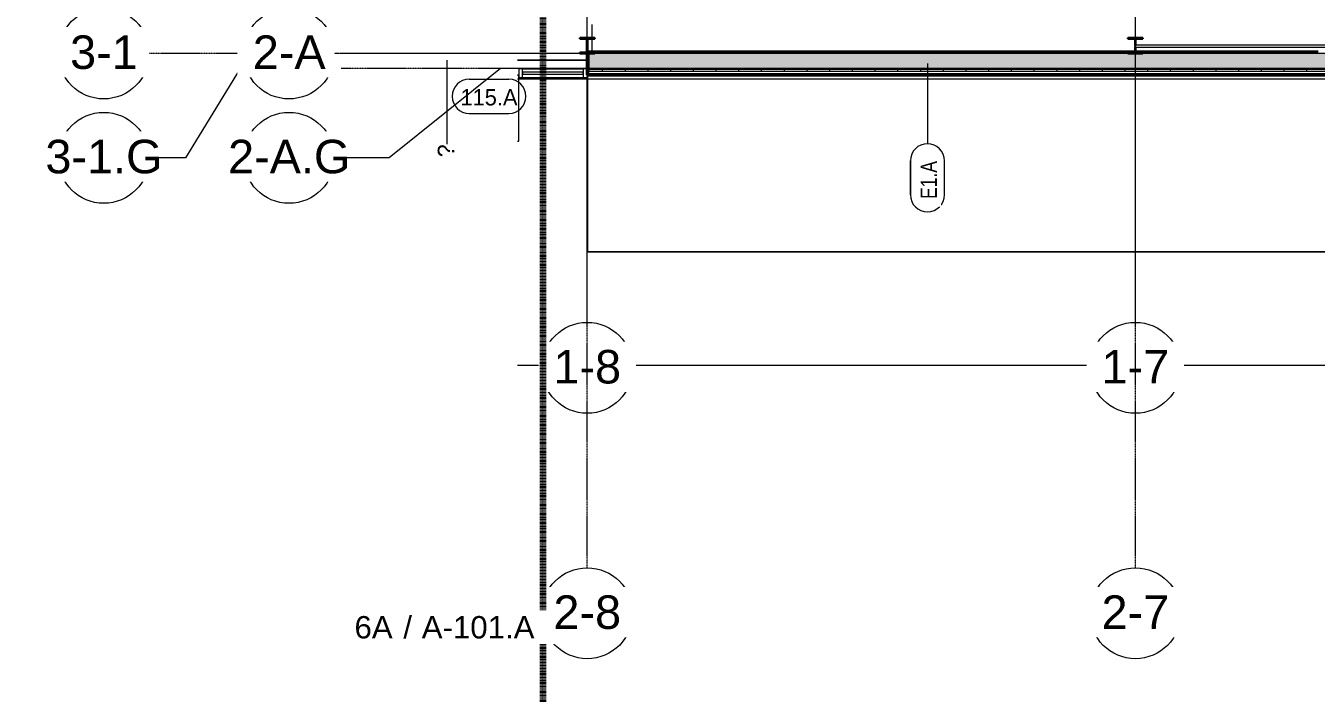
# Model space of a CAD drawing. Header units: inches. Extents: x 23906 to 26716, y -23130 to -20467.
# Drawn here: x 23947 to 24629, y -23130 to -22773 of the extents above; entities that cross this region are included whole.
import ezdxf

# ---------------------------------------------------------------- set-up
doc = ezdxf.new("R2010")
doc.units = ezdxf.units.IN
doc.header["$MEASUREMENT"] = 0
doc.linetypes.add('Dash_2_', pattern=[0.25, 0.125, -0.125])
doc.linetypes.add('Grid Line 1_2_', pattern=[0.875, 0.5, -0.125, 0.125, -0.125])
for name, color, linetype, lineweight in [('A-ANNO-MATC', 214, 'Dash_2_', 140), ('A-AREA', 32, 'Continuous', 9), ('A-DOOR', 31, 'Continuous', 13), ('A-DOOR-IDEN', 31, 'Continuous', 9), ('A-FLOR', 192, 'Continuous', 13), ('A-FLOR-IDEN', 11, 'Continuous', 9), ('A-GLAZ-CURT', 52, 'Continuous', 9), ('A-GLAZ-CWMG', 51, 'Continuous', 9), ('A-WALL', 113, 'Continuous', 13), ('A-WALL-IDEN', 211, 'Continuous', 9), ('A-WALL-PATT', 111, 'Continuous', 50), ('C-TOPO', 7, 'Continuous', 9), ('Conc', 7, 'Continuous', 20), ('G-ANNO-SYMB', 111, 'Continuous', 9), ('L-SITE-WALL', 31, 'Continuous', 13), ('S-BEAM', 12, 'Continuous', 9), ('S-COLS', 52, 'Continuous', 9), ('S-GRID', 1, 'Continuous', 9), ('S-GRID-IDEN', 1, 'Continuous', 9)]:
    doc.layers.add(name, color=color, linetype=linetype, lineweight=lineweight)
doc.styles.add('Arial', font='arial.ttf', dxfattribs={"height": 17.703593})
doc.styles.add('Arial_1', font='arial.ttf', dxfattribs={"height": 8.851796})
doc.styles.add('Arial_2', font='arial.ttf', dxfattribs={"height": 0.122942})
doc.styles.add('Arial_3', font='arial.ttf', dxfattribs={"height": 11.802395})
doc.styles.add('Century Gothic', font='GOTHIC.TTF', dxfattribs={"height": 8.622671})
doc.styles.add('Century Gothic_1', font='GOTHIC.TTF', dxfattribs={"width": 0.8, "height": 8.622671})

# ---------------------------------------------------------------- blocks, each defined once
blk = doc.blocks.new('Struct_Xcel_Sports Complex_rvt-1-Enlarged First Floor Plan _East_')
at = {"layer": 'A-FLOR', "color": 10}
blk.add_line((24244.02, -22790.8), (24207.1, -22790.8), dxfattribs=at)
at = {"layer": 'L-SITE-WALL', "color": 10}
for p, q in [((24207.1, -22790.8), (24244.02, -22790.8)), ((24207.7, -22798.8), (24207.1, -22798.8)), ((25074.08, -22798.8), (24243.77, -22798.8))]:
    blk.add_line(p, q, dxfattribs=at)
blk = doc.blocks.new('W-Wide Flange-Column - B2_E-1389165-Enlarged First Floor Plan _East_')
at = {"layer": 'S-COLS'}
h = blk.add_hatch(dxfattribs=at)
h.set_pattern_fill('FP_1', color=256, style=0, pattern_type=2)
h.set_pattern_definition([(225, (24243.89, -22783.178), (9.503515, -9.503515), []), (225, (24243.89, -22797.578), (9.503515, -9.503515), [])])
h.paths.add_polyline_path([(4, 4.13), (-4, 4.13), (-4, 3.69), (-0.84, 3.69), (-0.35, 3.49), (-0.14, 3), (-0.14, -3), (-0.35, -3.49), (-0.84, -3.69), (-4, -3.69), (-4, -4.12), (4, -4.12), (4, -3.69), (0.84, -3.69), (0.35, -3.49), (0.14, -3), (0.14, 3), (0.35, 3.49), (0.84, 3.69), (4, 3.69)], flags=0)
at = {"layer": 'S-COLS', "lineweight": 30}
for p, q in [((4, 4.13), (-4, 4.13)), ((-4, 4.13), (-4, 3.69)), ((-4, 3.69), (-0.84, 3.69)), ((-0.14, 3), (-0.14, -3)), ((0.14, -3), (0.14, 3)), ((0.84, 3.69), (4, 3.69)), ((4, 3.69), (4, 4.13)), ((-0.84, -3.69), (-4, -3.69)), ((-4, -3.69), (-4, -4.12)), ((-4, -4.12), (4, -4.12)), ((4, -3.69), (0.84, -3.69)), ((4, -4.12), (4, -3.69))]:
    blk.add_line(p, q, dxfattribs=at)
for centre, start, end in [((-0.84, 3), 0, 90), ((0.84, 3), 90, 180), ((-0.84, -3), 270, 0), ((0.84, -3), 180, 270)]:
    blk.add_arc(centre, 0.691, start, end, dxfattribs=at)
blk = doc.blocks.new('W-Wide Flange-Column - B2_E-V7-Enlarged First Floor Plan _East_')
at = {"layer": 'S-COLS'}
h = blk.add_hatch(dxfattribs=at)
h.set_pattern_fill('FP_11', color=256, style=0, pattern_type=2)
h.set_pattern_definition([(225, (24533.39, -22783.178), (9.503515, -9.503515), []), (225, (24533.39, -22797.578), (9.503515, -9.503515), [])])
h.paths.add_polyline_path([(-4, 4.13), (-4, 3.69), (-0.84, 3.69), (-0.35, 3.49), (-0.14, 3), (-0.11, 0.73), (0.09, 0.7), (0.14, 0.7), (0.14, 3), (0.35, 3.49), (0.84, 3.69), (4, 3.69), (4, 4.13), (-2.29, 4.13)], flags=0)
h.paths.add_polyline_path([(0.14, -0.17), (-0.01, -0.27), (-0.14, -0.27), (-0.14, -3), (-0.35, -3.49), (-0.84, -3.69), (-4, -3.69), (-4, -4.12), (4, -4.12), (4, -3.69), (0.84, -3.69), (0.35, -3.49), (0.14, -3), (0.14, -0.18)], flags=0)
at = {"layer": 'S-COLS', "lineweight": 30}
for p, q in [((4, 4.13), (-4, 4.13)), ((-4, 4.13), (-4, 3.69)), ((-4, 3.69), (-0.84, 3.69)), ((-0.14, 3), (-0.14, 0.73)), ((0.14, 0.64), (0.14, 3)), ((0.84, 3.69), (4, 3.69)), ((4, 3.69), (4, 4.13)), ((-0.84, -3.69), (-4, -3.69)), ((-4, -3.69), (-4, -4.12)), ((-4, -4.12), (4, -4.12)), ((-0.14, -0.27), (-0.14, -3)), ((0.14, -3), (0.14, -0.17)), ((4, -3.69), (0.84, -3.69)), ((4, -4.12), (4, -3.69))]:
    blk.add_line(p, q, dxfattribs=at)
for centre, start, end in [((-0.84, 3), 0, 90), ((0.84, 3), 90, 180), ((-0.84, -3), 270, 0), ((0.84, -3), 180, 270)]:
    blk.add_arc(centre, 0.691, start, end, dxfattribs=at)
blk = doc.blocks.new('System Panel - INSULATED LOW-E GLAZING _SEE ELEVATIONS FOR U-FACTOR_ SHGC_ _ LT_-1307209-Enlarged First Floor Plan _East_')
at = {"layer": 'A-GLAZ-CURT', "lineweight": 13}
for p, q in [((16.03125, -0.25), (-16.03125, -0.25)), ((-16.03125, -0.25), (-16.03125, -1.25)), ((-16.03125, -1.25), (16.03125, -1.25)), ((16.03125, -1.25), (16.03125, -0.25))]:
    blk.add_line(p, q, dxfattribs=at)
at = {"layer": 'A-GLAZ-CURT'}
for p, q in [((-16.03125, -1.25), (-16.03125, -0.25)), ((16.03125, -0.25), (-16.03125, -0.25)), ((-16.03125, -1.25), (16.03125, -1.25)), ((16.03125, -0.25), (16.03125, -1.25))]:
    blk.add_line(p, q, dxfattribs=at)
blk = doc.blocks.new('Door_Single_Storefront - one-1371399-Enlarged First Floor Plan _East_')
at = {"layer": 'A-DOOR'}
blk.add_line((-17.59375, 35.1875), (-17.59375, 0), dxfattribs=at)
blk.add_arc((-17.59375, 0), 35.1875, 89.02308917, 90, dxfattribs=at)
blk = doc.blocks.new('Rectangular Mullion - Exterior 2_ x 4_5_-1307206-Enlarged First Floor Plan _East_')
at = {"layer": 'A-GLAZ-CWMG'}
for p, q in [((24209.7, -22795.43), (24241.77, -22795.43)), ((24209.7, -22799.93), (24241.77, -22799.93))]:
    blk.add_line(p, q, dxfattribs=at)
blk = doc.blocks.new('Rectangular Mullion - Exterior 2_ x 4_5_-1142342-Enlarged First Floor Plan _East_')
at = {"layer": 'A-GLAZ-CWMG', "lineweight": 20}
for p, q in [((0, 3), (-2, 3)), ((-2, 3), (-2, -1.5)), ((0, -1.5), (0, 3)), ((-2, -1.5), (0, -1.5))]:
    blk.add_line(p, q, dxfattribs=at)
blk = doc.blocks.new('Rectangular Mullion - Exterior 2_ x 4_5_-1115231-Enlarged First Floor Plan _East_')
at = {"layer": 'A-GLAZ-CWMG', "lineweight": 20}
for p, q in [((-1, 3), (1, 3)), ((-1, -1.5), (-1, 3)), ((1, 3), (1, -1.5)), ((1, -1.5), (-1, -1.5))]:
    blk.add_line(p, q, dxfattribs=at)
blk = doc.blocks.new('Round Bar - 1_-1264636-Enlarged First Floor Plan _East_')
at = {"layer": 'S-BEAM'}
for p, q in [((24678.9, -22782.91), (24533.34, -22782.91)), ((24533.34, -22783.91), (24678.9, -22783.91))]:
    blk.add_line(p, q, dxfattribs=at)
for start_param, end_param in [(0, 3.141593), (3.141593, 6.283185)]:
    blk.add_ellipse((24533.34, -22783.41), major_axis=(0, 0.5), ratio=0.440323, start_param=start_param, end_param=end_param, dxfattribs=at)
blk = doc.blocks.new('Grid - Grid Head - Circle-14747-Enlarged First Floor Plan _East_')
at = {"layer": 'S-GRID-IDEN'}
blk.add_circle((0, 0), 0.25, dxfattribs=at)
blk = doc.blocks.new('Door Tag - Door Tag-4658-Enlarged First Floor Plan _East_')
at = {"layer": 'A-DOOR-IDEN', "color": 153}
for p, q in [((-0.109375, 0.09375), (0.109375, 0.09375)), ((-0.109375, -0.09375), (0.109375, -0.09375))]:
    blk.add_line(p, q, dxfattribs=at)
for centre, start, end in [((-0.109375, 0), 90, 270), ((0.109375, 0), 270, 90)]:
    blk.add_arc(centre, 0.09375, start, end, dxfattribs=at)
blk = doc.blocks.new('View Reference - View Reference-80209-Enlarged First Floor Plan _East_')
at = {"layer": 'G-ANNO-SYMB', "insert": (0.0027, 0.0662), "char_height": 0.1229, "width": 0.057, "attachment_point": 2, "line_spacing_factor": 0.938532, "style": 'Arial_2', "bg_fill": 3, "box_fill_scale": 1.25, "bg_fill_color": 0, "bg_fill_transparency": 0}
blk.add_mtext('/', dxfattribs=at)
blk = doc.blocks.new('Wall Tag - 1_4_-1369832-Enlarged First Floor Plan _East_')
at = {"layer": 'A-WALL-IDEN', "color": 153}
for p, q in [((-0.0822, 0.0968), (0.1053, 0.0968)), ((0.1053, 0.0968), (-0.0822, 0.0968)), ((-0.0822, -0.0907), (0.1053, -0.0907)), ((-0.0822, -0.0907), (0.1053, -0.0907))]:
    blk.add_line(p, q, dxfattribs=at)
for centre, start, end in [((-0.0822, 0.0031), 90, 270), ((-0.0822, 0.0031), 90, 270), ((0.1053, 0.0031), 270, 90), ((0.1053, 0.0031), 270, 90)]:
    blk.add_arc(centre, 0.0937, start, end, dxfattribs=at)

msp = doc.modelspace()

# ---------------------------------------------------------------- hatches: boundary and pattern name
at = {"layer": 'A-WALL-PATT', "lineweight": 9}
h = msp.add_hatch(dxfattribs=at)
h.set_pattern_fill('FP_9', color=256, style=0, pattern_type=2)
h.set_pattern_definition([(161.57, (0.48, 0.48), (-3.839953776, -1.544e-05), [0, -27.322, 3.034, 0]), (18.43, (-0.48, 0.48), (-3.839953776, 1.544e-05), [0, -27.322, 3.034, 0]), (108.43, (0.48, 0.48), (1.919622, -9.60052459), [9.106, -21.25]), (71.57, (-0.48, 0.48), (1.919622, 9.60052459), [9.106, -21.25])])
h.paths.add_polyline_path([(24244.77, -22795.3), (25073.33, -22795.3), (25073.33, -22787.3), (24244.77, -22787.3), (24244.77, -22791.87)], flags=0)
h = msp.add_hatch(dxfattribs=at)
h.set_pattern_fill('FP_10', color=256, style=0, pattern_type=2)
h.set_pattern_definition([(0, (0, 0), (0, 12), []), (90, (0, 0), (-12, 7e-16), [])])
h.paths.add_polyline_path([(24244.77, -22796.8), (25073.33, -22796.8), (25073.33, -22795.8), (24244.77, -22795.8)], flags=0)

# ---------------------------------------------------------------- linework, layer by layer
at = {"layer": 'A-AREA'}
for p, q in [((24246.27, -22772.05), (24246.27, -22779.05)), ((24246.27, -22779.49), (24246.27, -22786.55))]:
    msp.add_line(p, q, dxfattribs=at)
at = {"layer": 'A-FLOR-IDEN', "color": 153}
msp.add_line((24169.77, -22790.8), (24169.69, -22835.27), dxfattribs=at)
at = {"layer": 'A-WALL', "lineweight": 50}
for p, q in [((24244.02, -22787.3), (24244.02, -22798.62)), ((24533.09, -22786.55), (24244.19, -22786.55)), ((24630.02, -22786.55), (24533.69, -22786.55)), ((24244.02, -22798.62), (25074.08, -22798.62))]:
    msp.add_line(p, q, dxfattribs=at)
at = {"layer": 'A-WALL'}
for p, q in [((24244.77, -22787.3), (24244.77, -22796.8)), ((24529.39, -22787.3), (24247.89, -22787.3)), ((24818.89, -22787.3), (24537.39, -22787.3)), ((25074.08, -22796.8), (24244.02, -22796.8)), ((25073.33, -22795.3), (24244.77, -22795.3)), ((25073.33, -22795.8), (24244.77, -22795.8)), ((25074.08, -22798.3), (24244.02, -22798.3))]:
    msp.add_line(p, q, dxfattribs=at)
at = {"layer": 'A-WALL-IDEN', "color": 153}
msp.add_line((24423.57, -22792.58), (24423.57, -22834.98), dxfattribs=at)
at = {"layer": 'C-TOPO'}
for p, q in [((24207.1, -22798.8), (24207.7, -22798.8)), ((24207.7, -22798.8), (24207.1, -22798.8)), ((24243.77, -22798.8), (24244.02, -22798.8)), ((24244.02, -22798.8), (24243.77, -22798.8)), ((24244.02, -22798.8), (24244.02, -22892.07)), ((24244.02, -22892.07), (24244.02, -22798.8)), ((24244.02, -22892.07), (25981.02, -22892.07)), ((25981.02, -22892.07), (24244.02, -22892.07)), ((26363.9, -22952.07), (24207.1, -22952.07)), ((26284.89, -22952.07), (24207.1, -22952.07))]:
    msp.add_line(p, q, dxfattribs=at)
at = {"layer": 'Conc'}
for p, q in [((24244.02, -22892.07), (24244.02, -22799.43)), ((24244.02, -22892.07), (25981.02, -22892.07)), ((26158.89, -22952.07), (24207.1, -22952.07))]:
    msp.add_line(p, q, dxfattribs=at)
at = {"layer": 'L-SITE-WALL'}
for p, q in [((24207.1, -22798.8), (24207.7, -22798.8)), ((25232.82, -22800.8), (24207.1, -22800.8)), ((24243.77, -22798.8), (25074.08, -22798.8))]:
    msp.add_line(p, q, dxfattribs=at)
at = {"layer": 'S-GRID', "linetype": 'Grid Line 1_2_'}
for p, q in [((24243.89, -22929.31), (24243.89, -20749.66)), ((24533.39, -22929.31), (24533.39, -20749.66)), ((26379.34, -22795.3), (24060.52, -22795.3)), ((26487.93, -22795.3), (24198.02, -22795.3))]:
    msp.add_line(p, q, dxfattribs=at)
at = {"layer": 'S-GRID'}
msp.add_line((24198.02, -22795.3), (24139.36, -22842.42), dxfattribs=at)

# ---------------------------------------------------------------- block references
at = {"lineweight": 5}
msp.add_blockref('Struct_Xcel_Sports Complex_rvt-1-Enlarged First Floor Plan _East_', (0, 0), dxfattribs=at)
at = {"layer": 'A-DOOR', "rotation": 180}
msp.add_blockref('Door_Single_Storefront - one-1371399-Enlarged First Floor Plan _East_', (24190.11, -22798.43), dxfattribs=at)
at = {"layer": 'A-DOOR-IDEN', "color": 153, "xscale": 95.99999999999994, "yscale": 95.99999999999994, "zscale": 95.99999999999994}
msp.add_blockref('Door Tag - Door Tag-4658-Enlarged First Floor Plan _East_', (24192.03, -22809.95), dxfattribs=at)
at = {"layer": 'A-GLAZ-CURT', "rotation": 180}
msp.add_blockref('System Panel - INSULATED LOW-E GLAZING _SEE ELEVATIONS FOR U-FACTOR_ SHGC_ _ LT_-1307209-Enlarged First Floor Plan _East_', (24225.73, -22798.43), dxfattribs=at)
at = {"layer": 'A-GLAZ-CWMG', "extrusion": (0, 0, -1)}
msp.add_blockref('Rectangular Mullion - Exterior 2_ x 4_5_-1115231-Enlarged First Floor Plan _East_', (-24208.7, -22798.43), dxfattribs=at)
at = {"layer": 'A-GLAZ-CWMG'}
for name, p in [('Rectangular Mullion - Exterior 2_ x 4_5_-1307206-Enlarged First Floor Plan _East_', (0, 0)), ('Rectangular Mullion - Exterior 2_ x 4_5_-1142342-Enlarged First Floor Plan _East_', (24243.77, -22798.43))]:
    msp.add_blockref(name, p, dxfattribs=at)
at = {"layer": 'A-WALL-IDEN', "color": 153, "xscale": 95.99999999999994, "yscale": 95.99999999999994, "zscale": 95.99999999999994, "rotation": 89.99999999999991}
msp.add_blockref('Wall Tag - 1_4_-1369832-Enlarged First Floor Plan _East_', (24423.87, -22854.08), dxfattribs=at)
at = {"layer": 'G-ANNO-SYMB', "xscale": 95.99999999999994, "yscale": 95.99999999999994, "zscale": 95.99999999999994}
msp.add_blockref('View Reference - View Reference-80209-Enlarged First Floor Plan _East_', (24148.79, -23090.76), dxfattribs=at)
at = {"layer": 'S-BEAM'}
msp.add_blockref('Round Bar - 1_-1264636-Enlarged First Floor Plan _East_', (0, 0), dxfattribs=at)
at = {"layer": 'S-COLS', "rotation": 180}
for name, p in [('W-Wide Flange-Column - B2_E-1389165-Enlarged First Floor Plan _East_', (24243.89, -22783.18)), ('W-Wide Flange-Column - B2_E-V7-Enlarged First Floor Plan _East_', (24533.39, -22783.18))]:
    msp.add_blockref(name, p, dxfattribs=at)
at = {"layer": 'S-GRID-IDEN', "xscale": 95.99999999999994, "yscale": 95.99999999999994, "zscale": 95.99999999999994}
for p, rotation in [((23988.52, -22787.3), 89.99999999999987), ((24086.38, -22787.3), 89.9999999999998), ((23988.52, -22842.42), 89.99999999999987), ((24086.38, -22842.42), 89.9999999999998)]:
    msp.add_blockref('Grid - Grid Head - Circle-14747-Enlarged First Floor Plan _East_', p, dxfattribs=dict(at, rotation=rotation))
for p in [(24243.89, -22953.31), (24533.39, -22953.31), (24243.89, -23082.9), (24533.39, -23082.9)]:
    msp.add_blockref('Grid - Grid Head - Circle-14747-Enlarged First Floor Plan _East_', p, dxfattribs=at)

# ---------------------------------------------------------------- texts
at = {"layer": 'A-DOOR-IDEN', "insert": (24191.99, -22806.12), "char_height": 8.623, "width": 38.124, "attachment_point": 2, "line_spacing_factor": 0.984117, "style": 'Century Gothic'}
msp.add_mtext('115.A', dxfattribs=at)
at = {"layer": 'A-FLOR-IDEN', "insert": (24164.92, -22838.69), "char_height": 8.85, "width": 8.208, "attachment_point": 2, "rotation": 90, "line_spacing_factor": 0.938532, "style": 'Arial_1'}
msp.add_mtext('?', dxfattribs=at)

# ---------------------------------------------------------------- next in the draw order: texts
at = {"layer": 'A-WALL-IDEN', "insert": (24419.93, -22854.11), "char_height": 8.623, "width": 23.76, "attachment_point": 2, "rotation": 90, "line_spacing_factor": 0.984117, "style": 'Century Gothic_1', "bg_fill": 3, "box_fill_scale": 1.25, "bg_fill_color": 0, "bg_fill_transparency": 0}
msp.add_mtext('E1.A', dxfattribs=at)
at = {"layer": 'G-ANNO-SYMB', "insert": (24141.12, -23084.4), "char_height": 11.802, "width": 24.048, "attachment_point": 3, "line_spacing_factor": 0.938532, "style": 'Arial_3', "bg_fill": 3, "box_fill_scale": 1.25, "bg_fill_color": 0, "bg_fill_transparency": 0}
msp.add_mtext('6A', dxfattribs=at)
at = {"layer": 'S-GRID-IDEN', "char_height": 17.704, "attachment_point": 2, "line_spacing_factor": 0.938532, "style": 'Arial', "bg_fill": 3, "box_fill_scale": 1.25, "bg_fill_color": 0, "bg_fill_transparency": 0}
for s, insert, width in [('3-1', (23988.62, -22777.77), 42.552), ('3-1.G', (23988.62, -22832.89), 73.656), ('1-8', (24243.89, -22943.87), 42.552), ('1-7', (24533.39, -22943.87), 42.552), ('2-8', (24243.89, -23073.47), 42.552), ('2-7', (24533.39, -23073.47), 42.552)]:
    msp.add_mtext(s, dxfattribs=dict(at, insert=insert, width=width))

# ---------------------------------------------------------------- next in the draw order: linework, layer by layer
at = {"layer": 'A-ANNO-MATC', "color": 163}
msp.add_line((24220.45, -20466.81), (24220.45, -23129.87), dxfattribs=at)
at = {"layer": 'S-GRID', "linetype": 'Grid Line 1_2_'}
for p, q in [((24243.89, -23058.9), (24243.89, -20902.43)), ((24533.39, -23058.9), (24533.39, -20902.43)), ((26427.34, -22787.3), (24012.52, -22787.3))]:
    msp.add_line(p, q, dxfattribs=at)
at = {"layer": 'S-GRID'}
for p, q in [((24060.52, -22795.3), (24031.75, -22842.42)), ((24031.75, -22842.42), (24012.52, -22842.42))]:
    msp.add_line(p, q, dxfattribs=at)

# ---------------------------------------------------------------- next in the draw order: texts
at = {"layer": 'G-ANNO-SYMB', "insert": (24156.47, -23084.4), "char_height": 11.802, "width": 70.992, "attachment_point": 1, "line_spacing_factor": 0.938532, "style": 'Arial_3', "bg_fill": 3, "box_fill_scale": 1.25, "bg_fill_color": 0, "bg_fill_transparency": 0}
msp.add_mtext('A-101.A', dxfattribs=at)
at = {"layer": 'S-GRID-IDEN', "char_height": 17.704, "attachment_point": 2, "line_spacing_factor": 0.938532, "style": 'Arial', "bg_fill": 3, "box_fill_scale": 1.25, "bg_fill_color": 0, "bg_fill_transparency": 0}
for s, insert, width in [('2-A', (24086.48, -22777.77), 45.792), ('2-A.G', (24086.48, -22832.89), 76.896)]:
    msp.add_mtext(s, dxfattribs=dict(at, insert=insert, width=width))

# ---------------------------------------------------------------- next in the draw order: linework, layer by layer
at = {"layer": 'S-GRID', "linetype": 'Grid Line 1_2_'}
msp.add_line((26535.93, -22787.3), (24110.38, -22787.3), dxfattribs=at)
at = {"layer": 'S-GRID'}
msp.add_line((24139.36, -22842.42), (24110.38, -22842.42), dxfattribs=at)

doc.saveas('drawing.dxf')
